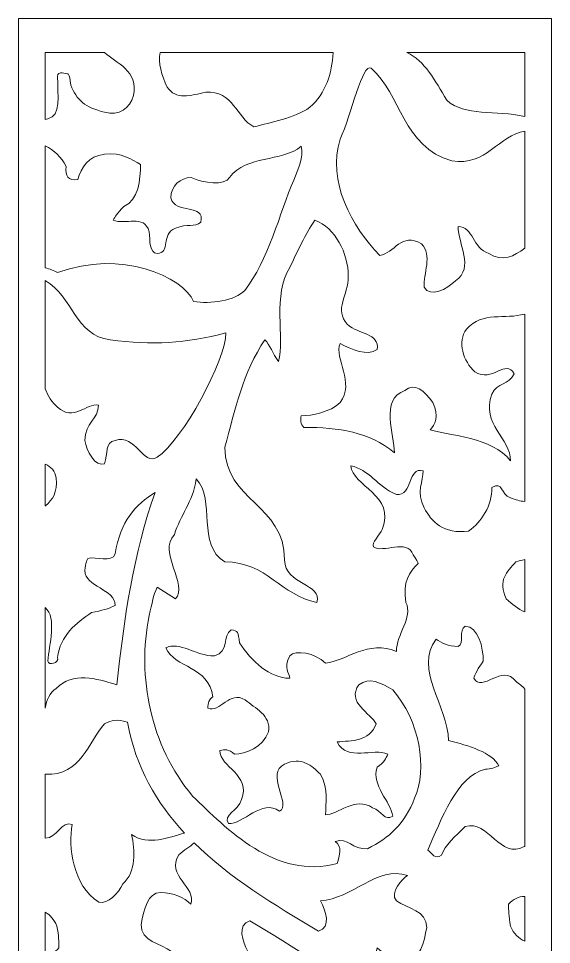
# Model space of a CAD drawing. Header units: centimetres. Extents: x -9 to 9, y -13.9 to 14.2.
# Drawn here: x 0.75 to 9, y -0.08 to 14.24 of the extents above; entities that cross this region are included whole.
import ezdxf

# ---------------------------------------------------------------- set-up
doc = ezdxf.new("R2010")
doc.units = ezdxf.units.CM
doc.header["$MEASUREMENT"] = 0
doc.layers.add('layer 1', color=7, linetype='Continuous')

msp = doc.modelspace()

# ---------------------------------------------------------------- linework, layer by layer
at = {"layer": 'layer 1', "color": 242, "lineweight": 9}
for points, knots in [([(8.99591, 14.24169), (8.99591, 14.24169), (0.754, 14.24169), (0.754, 14.24169), (0.754, 14.24169), (0.754, 14.24169), (0.754, -13.91), (0.754, -13.91), (0.754, -13.91), (0.754, -13.91), (8.99591, -13.91), (8.99591, -13.91), (8.99591, -13.91), (8.99591, -13.91), (8.99591, 14.24169), (8.99591, 14.24169)], [0, 0, 0, 0, 0.2, 0.2, 0.2, 0.2, 0.4, 0.4, 0.4, 0.4, 0.6, 0.6, 0.6, 0.6, 1, 1, 1, 1]), ([(2.08545, 13.715), (2.08545, 13.715), (1.16837, 13.715), (1.16837, 13.715), (1.16837, 13.715), (1.16837, 13.715), (1.16837, 12.67958), (1.16837, 12.67958), (1.16837, 12.67958), (1.18222, 12.68287), (1.19604, 12.68606), (1.20985, 12.68913), (1.20985, 12.68913), (1.41315, 12.73604), (1.35842, 13.04895), (1.35842, 13.34618), (1.35842, 13.34618), (1.35842, 13.44005), (1.49133, 13.38531), (1.5226, 13.38531), (1.5226, 13.38531), (1.54617, 13.34618), (1.54617, 13.31492), (1.5617, 13.21322), (1.5617, 13.21322), (1.65555, 12.97856), (1.78063, 12.86902), (2.08556, 12.79081), (2.08556, 12.79081), (2.30451, 12.73604), (2.47653, 12.84555), (2.53137, 13.04895), (2.53137, 13.04895), (2.62023, 13.4303), (2.25493, 13.55861), (2.08545, 13.715)], [0, 0, 0, 0, 0.1, 0.1, 0.1, 0.1, 0.2, 0.2, 0.2, 0.2, 0.3, 0.3, 0.3, 0.3, 0.4, 0.4, 0.4, 0.4, 0.5, 0.5, 0.5, 0.5, 0.6, 0.6, 0.6, 0.6, 0.7, 0.7, 0.7, 0.7, 0.8, 0.8, 0.8, 0.8, 1, 1, 1, 1]), ([(5.61853, 13.715), (5.61853, 13.715), (2.94287, 13.715), (2.94287, 13.715), (2.94287, 13.715), (2.91203, 13.56352), (2.96594, 13.35513), (3.05514, 13.18193), (3.05514, 13.18193), (3.18035, 12.97856), (3.42263, 13.04895), (3.64936, 13.10372), (3.64936, 13.10372), (4.07161, 13.12715), (4.12633, 12.71257), (4.39216, 12.56398), (4.39216, 12.56398), (4.66583, 12.64218), (5.00202, 12.68913), (5.26004, 12.86902), (5.26004, 12.86902), (5.50727, 13.086), (5.60053, 13.39202), (5.61853, 13.715)], [0, 0, 0, 0, 0.14285714, 0.14285714, 0.14285714, 0.14285714, 0.28571429, 0.28571429, 0.28571429, 0.28571429, 0.42857143, 0.42857143, 0.42857143, 0.42857143, 0.57142857, 0.57142857, 0.57142857, 0.57142857, 0.71428571, 0.71428571, 0.71428571, 0.71428571, 1, 1, 1, 1]), ([(8.58154, 13.715), (8.58154, 13.715), (6.76016, 13.715), (6.76016, 13.715), (6.76016, 13.715), (7.03932, 13.5878), (7.19018, 13.2832), (7.37899, 12.97856), (7.37899, 12.97856), (7.64519, 12.7246), (8.14178, 12.82371), (8.58154, 12.72843), (8.58154, 12.72843), (8.58154, 12.72843), (8.58154, 13.715), (8.58154, 13.715)], [0, 0, 0, 0, 0.2, 0.2, 0.2, 0.2, 0.4, 0.4, 0.4, 0.4, 0.6, 0.6, 0.6, 0.6, 1, 1, 1, 1]), ([(8.58154, 10.68741), (8.58154, 10.68741), (8.58154, 12.49809), (8.58154, 12.49809), (8.58154, 12.49809), (8.19059, 12.44592), (7.98169, 11.94689), (7.45717, 12.03987), (7.45717, 12.03987), (6.69092, 12.25107), (6.6753, 13.08024), (6.20614, 13.47136), (6.20614, 13.47136), (6.07321, 13.5652), (5.9012, 12.75168), (5.72919, 12.37623), (5.72919, 12.37623), (5.51806, 11.72697), (5.90903, 11.02297), (6.33907, 10.57709), (6.33907, 10.57709), (6.56582, 10.60838), (6.6753, 10.94476), (6.98805, 10.75701), (6.98805, 10.75701), (7.16007, 10.57709), (7.0115, 10.29548), (7.02716, 10.0843), (7.02716, 10.0843), (7.12096, 9.92004), (7.37899, 10.05303), (7.51192, 10.18598), (7.51192, 10.18598), (7.80904, 10.38936), (7.55102, 10.75701), (7.55102, 11.02297), (7.55102, 11.02297), (7.79339, 11.02297), (7.76994, 10.68661), (8.02796, 10.60838), (8.02796, 10.60838), (8.24389, 10.46982), (8.41735, 10.56701), (8.58154, 10.68741)], [0, 0, 0, 0, 0.08333333, 0.08333333, 0.08333333, 0.08333333, 0.16666667, 0.16666667, 0.16666667, 0.16666667, 0.25, 0.25, 0.25, 0.25, 0.33333333, 0.33333333, 0.33333333, 0.33333333, 0.41666667, 0.41666667, 0.41666667, 0.41666667, 0.5, 0.5, 0.5, 0.5, 0.58333333, 0.58333333, 0.58333333, 0.58333333, 0.66666667, 0.66666667, 0.66666667, 0.66666667, 0.75, 0.75, 0.75, 0.75, 0.83333333, 0.83333333, 0.83333333, 0.83333333, 1, 1, 1, 1]), ([(1.16837, 12.27458), (1.16837, 12.27458), (1.16837, 10.38662), (1.16837, 10.38662), (1.16837, 10.38662), (1.23461, 10.36878), (1.29993, 10.34528), (1.35842, 10.31115), (1.35842, 10.31115), (2.3358, 10.67877), (3.29752, 10.24855), (3.46171, 9.86526), (3.46171, 9.86526), (3.71193, 9.81835), (4.11068, 9.88091), (4.25143, 10.03736), (4.25143, 10.03736), (4.61109, 10.48323), (4.79886, 11.24981), (5.00985, 11.74262), (5.00985, 11.74262), (5.08022, 11.92253), (5.16624, 12.0868), (5.12725, 12.26672), (5.12725, 12.26672), (4.81436, 12.00857), (4.2827, 12.14155), (4.01686, 11.78175), (4.01686, 11.78175), (3.94649, 11.64876), (3.61028, 11.69568), (3.42263, 11.78175), (3.42263, 11.78175), (3.25841, 11.78175), (3.10986, 11.64876), (3.10986, 11.46883), (3.10986, 11.46883), (3.16461, 11.20288), (3.64936, 11.39061), (3.57118, 11.09337), (3.57118, 11.09337), (3.47734, 10.99951), (3.36789, 11.07774), (3.18035, 10.99951), (3.18035, 10.99951), (2.95348, 10.91345), (3.10986, 10.60838), (2.89875, 10.60838), (2.89875, 10.60838), (2.77364, 10.60838), (2.7893, 10.81178), (2.77364, 10.94476), (2.77364, 10.94476), (2.69555, 11.22636), (2.39833, 11.03863), (2.21851, 11.12467), (2.21851, 11.12467), (2.24978, 11.17161), (2.27324, 11.22636), (2.38269, 11.33587), (2.38269, 11.33587), (2.60944, 11.42973), (2.64073, 11.75044), (2.64073, 11.98512), (2.64073, 11.98512), (2.5078, 12.06335), (2.34362, 12.17286), (2.08556, 12.14155), (2.08556, 12.14155), (1.82754, 12.11809), (1.7259, 11.93037), (1.67115, 11.75044), (1.67115, 11.75044), (1.5226, 11.72697), (1.4679, 11.80519), (1.49133, 11.95384), (1.49133, 11.95384), (1.41461, 12.10412), (1.30004, 12.20214), (1.16837, 12.27458)], [0, 0, 0, 0, 0.04761905, 0.04761905, 0.04761905, 0.04761905, 0.0952381, 0.0952381, 0.0952381, 0.0952381, 0.14285714, 0.14285714, 0.14285714, 0.14285714, 0.19047619, 0.19047619, 0.19047619, 0.19047619, 0.23809524, 0.23809524, 0.23809524, 0.23809524, 0.28571429, 0.28571429, 0.28571429, 0.28571429, 0.33333333, 0.33333333, 0.33333333, 0.33333333, 0.38095238, 0.38095238, 0.38095238, 0.38095238, 0.42857143, 0.42857143, 0.42857143, 0.42857143, 0.47619048, 0.47619048, 0.47619048, 0.47619048, 0.52380952, 0.52380952, 0.52380952, 0.52380952, 0.57142857, 0.57142857, 0.57142857, 0.57142857, 0.61904762, 0.61904762, 0.61904762, 0.61904762, 0.66666667, 0.66666667, 0.66666667, 0.66666667, 0.71428571, 0.71428571, 0.71428571, 0.71428571, 0.76190476, 0.76190476, 0.76190476, 0.76190476, 0.80952381, 0.80952381, 0.80952381, 0.80952381, 0.85714286, 0.85714286, 0.85714286, 0.85714286, 0.9047619, 0.9047619, 0.9047619, 0.9047619, 1, 1, 1, 1]), ([(8.58154, 6.7733), (8.58154, 6.7733), (8.58154, 9.67042), (8.58154, 9.67042), (8.58154, 9.67042), (8.28091, 9.5823), (7.92459, 9.7196), (7.68393, 9.43503), (7.68393, 9.43503), (7.52755, 9.24731), (7.63702, 8.93444), (7.80904, 8.77799), (7.80904, 8.77799), (8.07489, 8.59806), (8.29382, 8.98919), (8.41893, 8.74667), (8.41893, 8.74667), (8.33292, 8.56678), (8.16087, 8.62152), (8.07489, 8.43379), (8.07489, 8.43379), (7.90285, 7.96449), (8.36417, 7.74547), (8.36417, 7.40128), (8.36417, 7.40128), (8.07489, 7.76893), (7.41809, 7.7924), (7.12096, 7.87843), (7.12096, 7.87843), (7.19134, 7.94884), (7.26952, 8.09743), (7.16007, 8.30081), (7.16007, 8.30081), (7.02716, 8.48856), (6.87857, 8.62152), (6.73001, 8.48856), (6.73001, 8.48856), (6.33907, 8.35558), (6.56582, 7.7924), (6.56582, 7.52643), (6.56582, 7.52643), (6.17487, 7.84715), (5.70572, 7.91754), (5.16624, 7.91754), (5.16624, 7.91754), (5.11149, 7.96449), (5.11149, 8.0427), (5.12725, 8.09743), (5.12725, 8.09743), (5.29145, 8.09743), (5.57281, 8.1522), (5.72919, 8.30081), (5.72919, 8.30081), (5.96376, 8.59806), (5.62756, 8.98919), (5.72919, 9.216), (5.72919, 9.216), (5.89337, 9.12217), (6.1514, 9.01265), (6.29999, 9.12217), (6.29999, 9.12217), (6.33907, 9.3803), (6.01849, 9.34898), (5.83867, 9.51328), (5.83867, 9.51328), (5.62756, 9.74012), (5.85429, 9.95916), (5.85429, 10.25638), (5.85429, 10.25638), (5.85429, 10.61622), (5.65101, 10.99951), (5.33824, 11.12467), (5.33824, 11.12467), (5.18186, 10.88998), (5.07238, 10.6475), (4.94731, 10.38936), (4.94731, 10.38936), (4.68143, 9.97479), (4.86911, 9.30207), (4.77529, 8.93444), (4.77529, 8.93444), (4.68143, 9.06739), (4.64249, 9.19256), (4.5642, 9.27078), (4.5642, 9.27078), (4.22797, 8.77799), (4.09504, 8.17565), (3.94649, 7.61247), (3.94649, 7.61247), (3.94649, 6.77551), (4.86911, 6.72856), (4.86911, 5.8681), (4.86911, 5.8681), (4.86911, 5.477), (5.46334, 5.50047), (5.36951, 5.21104), (5.36951, 5.21104), (4.81436, 5.31274), (4.59547, 5.83683), (3.94649, 5.83683), (3.94649, 5.83683), (3.50091, 6.09495), (3.81359, 6.79896), (3.50091, 7.11969), (3.50091, 7.11969), (3.44607, 6.74421), (3.25841, 6.5721), (3.16461, 6.2592), (3.16461, 6.2592), (2.89875, 5.99327), (3.39136, 5.477), (3.18035, 5.26579), (3.18035, 5.26579), (3.18035, 5.26579), (2.89875, 5.44568), (2.89875, 5.44568), (2.89875, 5.44568), (2.82839, 5.31274), (2.82839, 5.21104), (2.77364, 5.00767), (2.77364, 5.00767), (2.58598, 4.06115), (2.7893, 2.99733), (3.44607, 2.21511), (3.44607, 2.21511), (3.96213, 1.71448), (4.73618, 0.90879), (5.68228, 1.17474), (5.68228, 1.17474), (5.71355, 1.29206), (5.76829, 1.44067), (5.65101, 1.5111), (5.65101, 1.5111), (5.85429, 1.58932), (5.90903, 1.37812), (6.1514, 1.4016), (6.1514, 1.4016), (6.48764, 1.56585), (6.73001, 1.79269), (6.87857, 2.1838), (6.87857, 2.1838), (7.08198, 2.62968), (6.95675, 3.38856), (6.54237, 3.85778), (6.54237, 3.85778), (6.35471, 3.96729), (6.17487, 4.06115), (6.01849, 3.936), (6.01849, 3.936), (5.81521, 3.67005), (6.20614, 3.49015), (6.28435, 3.33369), (6.28435, 3.33369), (6.17487, 3.05209), (5.90903, 3.07557), (5.68228, 3.05209), (5.68228, 3.05209), (5.83867, 2.73931), (6.24524, 2.96604), (6.46416, 2.86434), (6.46416, 2.86434), (6.43299, 2.79394), (6.40944, 2.73931), (6.29999, 2.66095), (6.29999, 2.66095), (6.20614, 2.37157), (6.5111, 2.13689), (6.54237, 1.90221), (6.54237, 1.90221), (6.40944, 1.82401), (6.37815, 1.98042), (6.2296, 2.03519), (6.2296, 2.03519), (5.96376, 2.21511), (5.68228, 1.9258), (5.50244, 1.9258), (5.50244, 1.9258), (5.50244, 2.1056), (5.55717, 2.31678), (5.42426, 2.55146), (5.42426, 2.55146), (5.29145, 2.68443), (5.12725, 2.83306), (4.86911, 2.70791), (4.86911, 2.70791), (4.5642, 2.57504), (4.97858, 2.08221), (4.79093, 1.98042), (4.79093, 1.98042), (4.51727, 2.1838), (4.22797, 1.76922), (4.00121, 1.79269), (4.00121, 1.79269), (3.90739, 1.9258), (4.1499, 1.98042), (4.20452, 2.16036), (4.20452, 2.16036), (4.35306, 2.55146), (3.8683, 2.66095), (3.8683, 2.91911), (3.8683, 2.91911), (3.94649, 2.94259), (4.00121, 2.94259), (4.09504, 2.86434), (4.09504, 2.86434), (4.25925, 2.86434), (4.54074, 2.96604), (4.61892, 3.20852), (4.61892, 3.20852), (4.66583, 3.46668), (4.40781, 3.57619), (4.25925, 3.70131), (4.25925, 3.70131), (4.01686, 3.85778), (3.8683, 3.49015), (3.68066, 3.57619), (3.68066, 3.57619), (3.68066, 3.64658), (3.70409, 3.72479), (3.75884, 3.74827), (3.75884, 3.74827), (3.70409, 4.22542), (3.16461, 4.19416), (3.03166, 4.50704), (3.03166, 4.50704), (3.23496, 4.61657), (3.50091, 4.38189), (3.78229, 4.38189), (3.78229, 4.38189), (4.01686, 4.45228), (3.90739, 4.69479), (4.04034, 4.78864), (4.04034, 4.78864), (4.1499, 4.77299), (4.1499, 4.74951), (4.17325, 4.58526), (4.17325, 4.58526), (4.35306, 4.30367), (4.64249, 4.03779), (4.94731, 4.03779), (4.94731, 4.03779), (4.94731, 4.1159), (4.84565, 4.19416), (4.94731, 4.38189), (4.94731, 4.38189), (5.03329, 4.48357), (5.33824, 4.4288), (5.50244, 4.27237), (5.50244, 4.27237), (5.81521, 4.30367), (6.17487, 4.64), (6.59721, 4.45228), (6.59721, 4.45228), (6.59721, 4.71825), (6.85512, 4.97636), (6.74566, 5.21104), (6.74566, 5.21104), (6.69092, 5.53176), (6.80039, 5.68036), (6.93332, 5.81335), (6.93332, 5.81335), (6.93332, 5.81335), (6.90205, 5.89158), (6.85512, 5.94631), (6.85512, 5.94631), (6.76912, 6.20447), (6.37815, 5.96197), (6.24524, 6.07149), (6.24524, 6.07149), (6.20614, 6.12626), (6.33907, 6.2592), (6.37815, 6.33746), (6.37815, 6.33746), (6.59721, 6.87717), (5.90903, 7.01016), (5.89337, 7.32306), (5.89337, 7.32306), (6.17487, 7.26832), (6.29999, 7.01016), (6.59721, 6.87717), (6.59721, 6.87717), (6.85512, 6.85373), (6.76912, 7.32306), (7.0115, 7.24484), (7.0115, 7.24484), (7.0115, 7.09621), (6.90205, 6.90846), (7.02716, 6.67382), (7.02716, 6.67382), (7.13659, 6.46262), (7.32427, 6.2592), (7.7152, 6.31399), (7.7152, 6.31399), (7.91852, 6.46262), (8.07489, 6.70509), (8.07489, 6.98668), (8.07489, 6.98668), (8.25472, 7.09621), (8.19997, 6.87717), (8.36417, 6.83026), (8.36417, 6.83026), (8.43921, 6.79492), (8.51114, 6.77707), (8.58154, 6.7733)], [0, 0, 0, 0, 0.01298701, 0.01298701, 0.01298701, 0.01298701, 0.02597403, 0.02597403, 0.02597403, 0.02597403, 0.03896104, 0.03896104, 0.03896104, 0.03896104, 0.05194805, 0.05194805, 0.05194805, 0.05194805, 0.06493506, 0.06493506, 0.06493506, 0.06493506, 0.07792208, 0.07792208, 0.07792208, 0.07792208, 0.09090909, 0.09090909, 0.09090909, 0.09090909, 0.1038961, 0.1038961, 0.1038961, 0.1038961, 0.11688312, 0.11688312, 0.11688312, 0.11688312, 0.12987013, 0.12987013, 0.12987013, 0.12987013, 0.14285714, 0.14285714, 0.14285714, 0.14285714, 0.15584416, 0.15584416, 0.15584416, 0.15584416, 0.16883117, 0.16883117, 0.16883117, 0.16883117, 0.18181818, 0.18181818, 0.18181818, 0.18181818, 0.19480519, 0.19480519, 0.19480519, 0.19480519, 0.20779221, 0.20779221, 0.20779221, 0.20779221, 0.22077922, 0.22077922, 0.22077922, 0.22077922, 0.23376623, 0.23376623, 0.23376623, 0.23376623, 0.24675325, 0.24675325, 0.24675325, 0.24675325, 0.25974026, 0.25974026, 0.25974026, 0.25974026, 0.27272727, 0.27272727, 0.27272727, 0.27272727, 0.28571429, 0.28571429, 0.28571429, 0.28571429, 0.2987013, 0.2987013, 0.2987013, 0.2987013, 0.31168831, 0.31168831, 0.31168831, 0.31168831, 0.32467532, 0.32467532, 0.32467532, 0.32467532, 0.33766234, 0.33766234, 0.33766234, 0.33766234, 0.35064935, 0.35064935, 0.35064935, 0.35064935, 0.36363636, 0.36363636, 0.36363636, 0.36363636, 0.37662338, 0.37662338, 0.37662338, 0.37662338, 0.38961039, 0.38961039, 0.38961039, 0.38961039, 0.4025974, 0.4025974, 0.4025974, 0.4025974, 0.41558442, 0.41558442, 0.41558442, 0.41558442, 0.42857143, 0.42857143, 0.42857143, 0.42857143, 0.44155844, 0.44155844, 0.44155844, 0.44155844, 0.45454545, 0.45454545, 0.45454545, 0.45454545, 0.46753247, 0.46753247, 0.46753247, 0.46753247, 0.48051948, 0.48051948, 0.48051948, 0.48051948, 0.49350649, 0.49350649, 0.49350649, 0.49350649, 0.50649351, 0.50649351, 0.50649351, 0.50649351, 0.51948052, 0.51948052, 0.51948052, 0.51948052, 0.53246753, 0.53246753, 0.53246753, 0.53246753, 0.54545455, 0.54545455, 0.54545455, 0.54545455, 0.55844156, 0.55844156, 0.55844156, 0.55844156, 0.57142857, 0.57142857, 0.57142857, 0.57142857, 0.58441558, 0.58441558, 0.58441558, 0.58441558, 0.5974026, 0.5974026, 0.5974026, 0.5974026, 0.61038961, 0.61038961, 0.61038961, 0.61038961, 0.62337662, 0.62337662, 0.62337662, 0.62337662, 0.63636364, 0.63636364, 0.63636364, 0.63636364, 0.64935065, 0.64935065, 0.64935065, 0.64935065, 0.66233766, 0.66233766, 0.66233766, 0.66233766, 0.67532468, 0.67532468, 0.67532468, 0.67532468, 0.68831169, 0.68831169, 0.68831169, 0.68831169, 0.7012987, 0.7012987, 0.7012987, 0.7012987, 0.71428571, 0.71428571, 0.71428571, 0.71428571, 0.72727273, 0.72727273, 0.72727273, 0.72727273, 0.74025974, 0.74025974, 0.74025974, 0.74025974, 0.75324675, 0.75324675, 0.75324675, 0.75324675, 0.76623377, 0.76623377, 0.76623377, 0.76623377, 0.77922078, 0.77922078, 0.77922078, 0.77922078, 0.79220779, 0.79220779, 0.79220779, 0.79220779, 0.80519481, 0.80519481, 0.80519481, 0.80519481, 0.81818182, 0.81818182, 0.81818182, 0.81818182, 0.83116883, 0.83116883, 0.83116883, 0.83116883, 0.84415584, 0.84415584, 0.84415584, 0.84415584, 0.85714286, 0.85714286, 0.85714286, 0.85714286, 0.87012987, 0.87012987, 0.87012987, 0.87012987, 0.88311688, 0.88311688, 0.88311688, 0.88311688, 0.8961039, 0.8961039, 0.8961039, 0.8961039, 0.90909091, 0.90909091, 0.90909091, 0.90909091, 0.92207792, 0.92207792, 0.92207792, 0.92207792, 0.93506494, 0.93506494, 0.93506494, 0.93506494, 0.94805195, 0.94805195, 0.94805195, 0.94805195, 0.96103896, 0.96103896, 0.96103896, 0.96103896, 0.97402597, 0.97402597, 0.97402597, 0.97402597, 1, 1, 1, 1]), ([(1.16837, 10.18995), (1.16837, 10.18995), (1.16837, 8.51063), (1.16837, 8.51063), (1.16837, 8.51063), (1.21404, 8.40659), (1.26455, 8.30267), (1.35842, 8.23042), (1.35842, 8.23042), (1.60081, 7.99579), (1.8041, 8.30081), (1.99176, 8.2617), (1.99176, 8.2617), (1.99176, 8.0427), (1.78063, 7.99579), (1.78063, 7.71416), (1.78063, 7.71416), (1.8041, 7.55772), (1.93701, 7.29959), (2.08556, 7.35435), (2.08556, 7.35435), (2.14031, 7.51079), (2.08556, 7.69073), (2.24978, 7.71416), (2.24978, 7.71416), (2.56255, 7.82368), (2.67992, 7.31523), (2.89875, 7.45605), (2.89875, 7.45605), (3.28968, 7.70634), (3.96213, 8.97355), (3.96213, 9.3803), (3.96213, 9.3803), (3.34454, 9.216), (2.82057, 9.18475), (2.17158, 9.27078), (2.17158, 9.27078), (1.63033, 9.34169), (1.59342, 9.9384), (1.16837, 10.18995)], [0, 0, 0, 0, 0.09090909, 0.09090909, 0.09090909, 0.09090909, 0.18181818, 0.18181818, 0.18181818, 0.18181818, 0.27272727, 0.27272727, 0.27272727, 0.27272727, 0.36363636, 0.36363636, 0.36363636, 0.36363636, 0.45454545, 0.45454545, 0.45454545, 0.45454545, 0.54545455, 0.54545455, 0.54545455, 0.54545455, 0.63636364, 0.63636364, 0.63636364, 0.63636364, 0.72727273, 0.72727273, 0.72727273, 0.72727273, 0.81818182, 0.81818182, 0.81818182, 0.81818182, 1, 1, 1, 1]), ([(1.16837, 7.34625), (1.16837, 7.34625), (1.16837, 6.70485), (1.16837, 6.70485), (1.16837, 6.70485), (1.16837, 6.70485), (1.17075, 6.70509), (1.17075, 6.70509), (1.17075, 6.70509), (1.28022, 6.79896), (1.35842, 6.90846), (1.33495, 7.13533), (1.33495, 7.13533), (1.32295, 7.2495), (1.25444, 7.30829), (1.16837, 7.34625)], [0, 0, 0, 0, 0.2, 0.2, 0.2, 0.2, 0.4, 0.4, 0.4, 0.4, 0.6, 0.6, 0.6, 0.6, 1, 1, 1, 1]), ([(1.16837, 5.13071), (1.16837, 5.13071), (1.16837, 3.57674), (1.16837, 3.57674), (1.16837, 3.57674), (1.19014, 3.69856), (1.23102, 3.81106), (1.33495, 3.88126), (1.33495, 3.88126), (1.60081, 4.13937), (1.95265, 4.03779), (2.27324, 3.936), (2.27324, 3.936), (2.38269, 4.9216), (2.53137, 5.99327), (2.86748, 6.90846), (2.86748, 6.90846), (2.56255, 6.72856), (2.32796, 6.46262), (2.24978, 5.96197), (2.24978, 5.96197), (2.19517, 5.81335), (1.95265, 5.92288), (1.82754, 5.89158), (1.82754, 5.89158), (1.82754, 5.89158), (1.78063, 5.81335), (1.78063, 5.70384), (1.78063, 5.70384), (1.78063, 5.44568), (2.24978, 5.42225), (2.24978, 5.16409), (2.24978, 5.16409), (2.14031, 5.10934), (2.04658, 5.08587), (1.8824, 5.05459), (1.8824, 5.05459), (1.65555, 4.89816), (1.38979, 4.69479), (1.35842, 4.35841), (1.35842, 4.35841), (1.38979, 4.27237), (1.20985, 4.22542), (1.20985, 4.30367), (1.20985, 4.30367), (1.22373, 4.55216), (1.35316, 4.97115), (1.16837, 5.13071)], [0, 0, 0, 0, 0.07692308, 0.07692308, 0.07692308, 0.07692308, 0.15384615, 0.15384615, 0.15384615, 0.15384615, 0.23076923, 0.23076923, 0.23076923, 0.23076923, 0.30769231, 0.30769231, 0.30769231, 0.30769231, 0.38461538, 0.38461538, 0.38461538, 0.38461538, 0.46153846, 0.46153846, 0.46153846, 0.46153846, 0.53846154, 0.53846154, 0.53846154, 0.53846154, 0.61538462, 0.61538462, 0.61538462, 0.61538462, 0.69230769, 0.69230769, 0.69230769, 0.69230769, 0.76923077, 0.76923077, 0.76923077, 0.76923077, 0.84615385, 0.84615385, 0.84615385, 0.84615385, 1, 1, 1, 1]), ([(8.58154, 5.06283), (8.58154, 5.06283), (8.58154, 5.87525), (8.58154, 5.87525), (8.58154, 5.87525), (8.53709, 5.86294), (8.49085, 5.84989), (8.44237, 5.83683), (8.44237, 5.83683), (8.30945, 5.68036), (8.16087, 5.55522), (8.29382, 5.26579), (8.29382, 5.26579), (8.38938, 5.18122), (8.48152, 5.11222), (8.58154, 5.06283)], [0, 0, 0, 0, 0.2, 0.2, 0.2, 0.2, 0.4, 0.4, 0.4, 0.4, 0.6, 0.6, 0.6, 0.6, 1, 1, 1, 1]), ([(8.58154, 1.43878), (8.58154, 1.43878), (8.58154, 3.8711), (8.58154, 3.8711), (8.58154, 3.8711), (8.54239, 3.91412), (8.49766, 3.95507), (8.44237, 3.99076), (8.44237, 3.99076), (8.23907, 4.27237), (7.91852, 3.80301), (7.79339, 4.03779), (7.79339, 4.03779), (7.80904, 4.09246), (7.86375, 4.19416), (7.94195, 4.30367), (7.94195, 4.30367), (7.94195, 4.50704), (7.86375, 4.84338), (7.66048, 4.84338), (7.66048, 4.84338), (7.55102, 4.77299), (7.66048, 4.58526), (7.55102, 4.53051), (7.55102, 4.53051), (7.40246, 4.53051), (7.29298, 4.58526), (7.21478, 4.64), (7.21478, 4.64), (6.85512, 4.19416), (7.40246, 3.59965), (7.40246, 3.07557), (7.40246, 3.07557), (7.7152, 2.99733), (8.07489, 2.88781), (8.18434, 2.68443), (8.18434, 2.68443), (8.12961, 2.66095), (8.05143, 2.62968), (7.97322, 2.62968), (7.97322, 2.62968), (7.52755, 2.52799), (7.29298, 1.84744), (7.08198, 1.37812), (7.08198, 1.37812), (7.16007, 1.32337), (7.19134, 1.22951), (7.29298, 1.2999), (7.29298, 1.2999), (7.34773, 1.45633), (7.51192, 1.58932), (7.66048, 1.74574), (7.66048, 1.74574), (8.02796, 1.84744), (8.19997, 1.22951), (8.57528, 1.43299), (8.57528, 1.43299), (8.57741, 1.43489), (8.5795, 1.43684), (8.58154, 1.43878)], [0, 0, 0, 0, 0.0625, 0.0625, 0.0625, 0.0625, 0.125, 0.125, 0.125, 0.125, 0.1875, 0.1875, 0.1875, 0.1875, 0.25, 0.25, 0.25, 0.25, 0.3125, 0.3125, 0.3125, 0.3125, 0.375, 0.375, 0.375, 0.375, 0.4375, 0.4375, 0.4375, 0.4375, 0.5, 0.5, 0.5, 0.5, 0.5625, 0.5625, 0.5625, 0.5625, 0.625, 0.625, 0.625, 0.625, 0.6875, 0.6875, 0.6875, 0.6875, 0.75, 0.75, 0.75, 0.75, 0.8125, 0.8125, 0.8125, 0.8125, 0.875, 0.875, 0.875, 0.875, 1, 1, 1, 1]), ([(1.16837, 2.55193), (1.16837, 2.55193), (1.16837, 1.56255), (1.16837, 1.56255), (1.16837, 1.56255), (1.34557, 1.55787), (1.42552, 1.84421), (1.58218, 1.77606), (1.58218, 1.77606), (1.52718, 1.43821), (1.58218, 0.83322), (1.99843, 0.57396), (1.99843, 0.57396), (2.13192, 0.54253), (2.29685, 0.70752), (2.36754, 0.8568), (2.36754, 0.8568), (2.57961, 1.04537), (2.55602, 1.38322), (2.50106, 1.61893), (2.50106, 1.61893), (2.7762, 1.4394), (3.06955, 1.5789), (3.32218, 1.64172), (3.32218, 1.64172), (2.88953, 2.10736), (2.56603, 2.6597), (2.43744, 3.35717), (2.43744, 3.35717), (2.27324, 3.41191), (2.19517, 3.38856), (2.08556, 3.33369), (2.08556, 3.33369), (1.82754, 3.05209), (1.7259, 2.52799), (1.17075, 2.55146), (1.17075, 2.55146), (1.17075, 2.55146), (1.16837, 2.55193), (1.16837, 2.55193)], [0, 0, 0, 0, 0.09090909, 0.09090909, 0.09090909, 0.09090909, 0.18181818, 0.18181818, 0.18181818, 0.18181818, 0.27272727, 0.27272727, 0.27272727, 0.27272727, 0.36363636, 0.36363636, 0.36363636, 0.36363636, 0.45454545, 0.45454545, 0.45454545, 0.45454545, 0.54545455, 0.54545455, 0.54545455, 0.54545455, 0.63636364, 0.63636364, 0.63636364, 0.63636364, 0.72727273, 0.72727273, 0.72727273, 0.72727273, 0.81818182, 0.81818182, 0.81818182, 0.81818182, 1, 1, 1, 1]), ([(6.25274, -1.07661), (5.70512, -0.54244), (5.01595, -0.12232), (4.33094, 0.28313), (4.33094, 0.28313), (4.12677, 0.22825), (4.22099, -0.03889), (4.29953, -0.18819), (4.29953, -0.18819), (3.8126, -0.21187), (3.41992, -0.73816), (2.94872, -0.58103), (2.94872, -0.58103), (3.02725, -0.52601), (3.23142, -0.32175), (3.12138, -0.18819), (3.12138, -0.18819), (2.94872, -0.06246), (2.65028, -0.03889), (2.65028, 0.22825), (2.65028, 0.22825), (2.68951, 0.46396), (2.76023, 0.72322), (2.94872, 0.72322), (2.94872, 0.72322), (3.1529, 0.72322), (3.30997, 0.65251), (3.41992, 0.54253), (3.41992, 0.54253), (3.51416, 0.80181), (3.02725, 0.99037), (3.23142, 1.30465), (3.23142, 1.30465), (3.31616, 1.3805), (3.40595, 1.431), (3.46774, 1.49215), (3.46774, 1.49215), (4.01486, 0.95477), (4.70601, 0.53328), (5.39299, 0.12666), (5.39299, 0.12666), (5.59627, 0.18131), (5.50244, 0.44727), (5.42426, 0.59589), (5.42426, 0.59589), (5.90903, 0.61947), (6.29999, 1.14344), (6.76912, 0.98699), (6.76912, 0.98699), (6.69092, 0.93223), (6.48764, 0.72886), (6.59721, 0.59589), (6.59721, 0.59589), (6.76912, 0.47074), (7.06623, 0.44727), (7.06623, 0.18131), (7.06623, 0.18131), (7.02716, -0.05334), (6.95675, -0.31149), (6.76912, -0.31149), (6.76912, -0.31149), (6.56582, -0.31149), (6.40944, -0.24109), (6.29999, -0.13157), (6.29999, -0.13157), (6.20614, -0.38972), (6.69092, -0.57745), (6.48764, -0.89036), (6.48764, -0.89036), (6.40345, -0.96569), (6.31424, -1.01592), (6.25274, -1.07661)], [0, 0, 0, 0, 0.05263158, 0.05263158, 0.05263158, 0.05263158, 0.10526316, 0.10526316, 0.10526316, 0.10526316, 0.15789474, 0.15789474, 0.15789474, 0.15789474, 0.21052632, 0.21052632, 0.21052632, 0.21052632, 0.26315789, 0.26315789, 0.26315789, 0.26315789, 0.31578947, 0.31578947, 0.31578947, 0.31578947, 0.36842105, 0.36842105, 0.36842105, 0.36842105, 0.42105263, 0.42105263, 0.42105263, 0.42105263, 0.47368421, 0.47368421, 0.47368421, 0.47368421, 0.52631579, 0.52631579, 0.52631579, 0.52631579, 0.57894737, 0.57894737, 0.57894737, 0.57894737, 0.63157895, 0.63157895, 0.63157895, 0.63157895, 0.68421053, 0.68421053, 0.68421053, 0.68421053, 0.73684211, 0.73684211, 0.73684211, 0.73684211, 0.78947368, 0.78947368, 0.78947368, 0.78947368, 0.84210526, 0.84210526, 0.84210526, 0.84210526, 0.89473684, 0.89473684, 0.89473684, 0.89473684, 1, 1, 1, 1]), ([(8.58154, -0.02896), (8.58154, -0.02896), (8.58154, 0.6637), (8.58154, 0.6637), (8.58154, 0.6637), (8.48795, 0.65901), (8.40189, 0.62493), (8.33292, 0.54113), (8.33292, 0.54113), (8.33292, 0.44727), (8.33292, 0.36121), (8.36417, 0.20479), (8.36417, 0.20479), (8.41277, 0.08326), (8.49022, 0.01266), (8.58154, -0.02896)], [0, 0, 0, 0, 0.2, 0.2, 0.2, 0.2, 0.4, 0.4, 0.4, 0.4, 0.6, 0.6, 0.6, 0.6, 1, 1, 1, 1]), ([(1.16837, 0.4188), (1.16837, 0.4188), (1.16837, -0.25232), (1.16837, -0.25232), (1.16837, -0.25232), (1.24681, -0.24064), (1.31867, -0.20522), (1.37796, -0.13317), (1.37796, -0.13317), (1.37796, -0.03889), (1.37796, 0.04753), (1.34657, 0.20466), (1.34657, 0.20466), (1.30503, 0.3085), (1.24258, 0.3754), (1.16837, 0.4188)], [0, 0, 0, 0, 0.2, 0.2, 0.2, 0.2, 0.4, 0.4, 0.4, 0.4, 0.6, 0.6, 0.6, 0.6, 1, 1, 1, 1])]:
    msp.add_open_spline(points, degree=3, knots=knots, dxfattribs=at)

doc.saveas('drawing.dxf')
